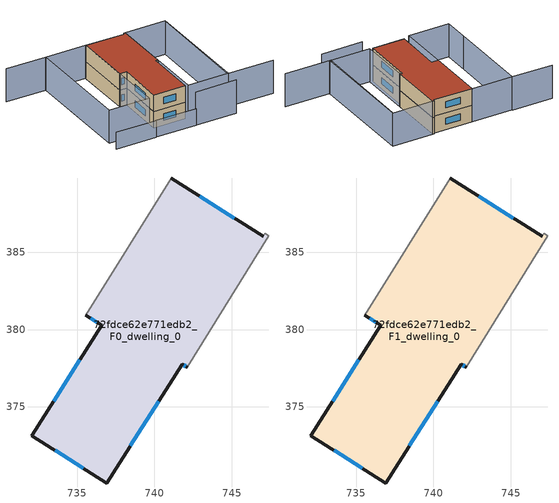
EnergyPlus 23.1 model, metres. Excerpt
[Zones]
72fdce62e771edb2_F0_dwelling_0
 floor ground (EU_floor_Construction): 747.14,386.22 747.38,386.07 742.11,377.57 741.79,377.77 736.92,370.09 732.08,373.15 736.59,380.29 735.56,380.94 741.08,389.8 747.02,386.04 z0
 wall outside (EU_wall_Construction): 735.56,380.94 736.59,380.29 732.08,373.15 736.92,370.09 741.79,377.77 742.11,377.57 / 747.02,386.04 741.08,389.8 z0:3
 wall adiabatic (EU_wall_Construction): 741.08,389.8 735.56,380.94 / 742.11,377.57 747.38,386.07 747.14,386.22 747.02,386.04 z0:3
 window (EU_Window_Construction): 738.44,372.48 740.27,375.38 / 733.58,372.2 735.41,371.04 / 735.19,378.06 733.48,375.38 / 735.88,380.73 736.27,380.49 / 745.17,387.21 742.93,388.63 / 741.89,377.71 742.01,377.63 z0.93:2.07
72fdce62e771edb2_F1_dwelling_0
 floor to 72fdce62e771edb2_F0_dwelling_0 (EU_floor_Construction): 747.14,386.22 747.38,386.07 742.11,377.57 741.79,377.77 736.92,370.09 732.08,373.15 736.59,380.29 735.56,380.94 741.08,389.8 747.02,386.04 z3
 wall outside (EU_wall_Construction): 735.56,380.94 736.59,380.29 732.08,373.15 736.92,370.09 741.79,377.77 742.11,377.57 / 747.02,386.04 741.08,389.8 z3:6
 wall adiabatic (EU_wall_Construction): 741.08,389.8 735.56,380.94 / 742.11,377.57 747.38,386.07 747.14,386.22 747.02,386.04 z3:6
 window (EU_Window_Construction): 738.44,372.48 740.27,375.38 / 733.58,372.2 735.41,371.04 / 735.19,378.06 733.48,375.38 / 735.88,380.73 736.27,380.49 / 745.17,387.21 742.93,388.63 / 741.89,377.71 742.01,377.63 z3.93:5.07
 roof outside (EU_roof_Construction): 742.11,377.57 747.38,386.07 747.14,386.22 747.02,386.04 741.08,389.8 735.56,380.94 736.59,380.29 732.08,373.15 736.92,370.09 741.79,377.77 z6
shading: 735.86,367.74 742.19,363.81 / 750.33,361.49 743.29,365.95 / 743.29,365.95 753.56,382.16 / 728.81,397.57 734.96,393.72 / 734.96,393.72 727.07,381.11 / 753.6,382.22 743.45,365.84 / 743.45,365.84 737.24,369.7 / 737.24,369.7 747.38,386.07 / 747.38,386.07 753.6,382.22 / 741.11,389.84 730.86,373.38 / 730.86,373.38 724.65,377.25 / 724.65,377.25 734.9,393.71 / 734.9,393.71 741.11,389.84 z0:6; 729.6,371.61 735.94,367.64 / 723.54,375.43 729.7,371.51 z0:3
[Building]
EU S2 Campaign: North Axis=0; Terrain=City; Solar Distribution=FullExterior
[Site:Location]
Montreal-Trudeau.Intl.AP: Latitude=45.4667; Longitude=-73.75; Time Zone=-5; Elevation=36
[SizingPeriod:WeatherFileDays]
AnnualSizingPeriod: Begin Month=1; Begin Day of Month=1; End Month=12; End Day of Month=31; Day of Week for Start Day=Monday; Use Weather File Daylight Saving Period=No; Use Weather File Rain and Snow Indicators=No
[MATERIAL]
EU_InternalMass_Material: Roughness=MediumRough; Thickness=0.1; Conductivity=1; Density=1800; Specific Heat=900; Thermal Absorptance=0.9; Solar Absorptance=0.7; Visible Absorptance=0.7
[MATERIAL:NOMASS] Roughness=MediumRough; Thermal Absorptance=0.9; Solar Absorptance=0.7; Visible Absorptance=0.7
Name | Thermal Resistance
EU_wall_NoMass; EU_floor_NoMass | 1.36485
EU_roof_NoMass | 2.55992
[WINDOWMATERIAL:SIMPLEGLAZINGSYSTEM]
EU_Window_SimpleGlazing: UFactor=3.92339; Solar Heat Gain Coefficient=0.8; Visible Transmittance=0.8
[CONSTRUCTION]
EU_wall_Construction: EU_wall_NoMass
EU_roof_Construction: EU_roof_NoMass
EU_floor_Construction: EU_floor_NoMass
EU_Window_Construction: EU_Window_SimpleGlazing
EU_InternalMass_Construction: EU_InternalMass_Material
[ZONE] Type=1; Multiplier=1; Ceiling Height=autocalculate; Floor Area=autocalculate; Part of Total Floor Area=Yes
Name | Volume
72fdce62e771edb2_F0_dwelling_0 | 374.083
72fdce62e771edb2_F1_dwelling_0 | 374.084
[INTERNALMASS] Construction=EU_InternalMass_Construction; Surface Area=124.694
Name | Zone or ZoneList
72fdce62e771edb2_F0_dwelling_0_EU_InternalMass | 72fdce62e771edb2_F0_dwelling_0
72fdce62e771edb2_F1_dwelling_0_EU_InternalMass | 72fdce62e771edb2_F1_dwelling_0
[OTHEREQUIPMENT] Fuel Type=Electricity; Design Level Calculation Method=Watts/Area; Power per Zone Floor Area=1; Fraction Latent=0; Fraction Radiant=0; Fraction Lost=0; Carbon Dioxide Generation Rate=0; EndUse Subcategory=EU_Step8_InternalGains
Name | Zone or ZoneList or Space or SpaceList | Schedule
EU_Step8_InternalGain_72fdce62e771edb2_F0_dwelling_0_f000 | 72fdce62e771edb2_F0_dwelling_0 | EU_Step8_GainSchedule_72fdce62e771edb2_F0_dwelling_0_f000
EU_Step8_InternalGain_72fdce62e771edb2_F1_dwelling_0_f000 | 72fdce62e771edb2_F1_dwelling_0 | EU_Step8_GainSchedule_72fdce62e771edb2_F1_dwelling_0_f000
[ZONEVENTILATION:DESIGNFLOWRATE] Schedule=EU_AlwaysOn; Design Flow Rate Calculation Method=AirChanges/Hour; Air Changes per Hour=0.860309; Ventilation Type=Natural; Fan Pressure Rise=0; Fan Total Efficiency=1; Constant Term Coefficient=1; Temperature Term Coefficient=0; Velocity Term Coefficient=0; Velocity Squared Term Coefficient=0; Minimum Indoor Temperature=-100; Maximum Indoor Temperature=100; Delta Temperature=-100; Minimum Outdoor Temperature=-100; Maximum Outdoor Temperature=100; Maximum Wind Speed=40
Name | Zone or ZoneList or Space or SpaceList
EU_ConstantAir_72fdce62e771edb2_F0_dwelling_0 | 72fdce62e771edb2_F0_dwelling_0
EU_ConstantAir_72fdce62e771edb2_F1_dwelling_0 | 72fdce62e771edb2_F1_dwelling_0
[HVACTEMPLATE:THERMOSTAT] Constant Heating Setpoint=20; Constant Cooling Setpoint=50
EU_HeatOnly_72fdce62e771edb2_F0_dwelling_0; EU_HeatOnly_72fdce62e771edb2_F1_dwelling_0
[HVACTEMPLATE:ZONE:IDEALLOADSAIRSYSTEM] System Availability Schedule=EU_AlwaysOn; Maximum Heating Supply Air Temperature=50; Minimum Cooling Supply Air Temperature=13; Maximum Heating Supply Air Humidity Ratio=0.0156; Minimum Cooling Supply Air Humidity Ratio=0.0077; Heating Limit=NoLimit; Cooling Limit=NoLimit; Heating Availability Schedule=EU_AlwaysOn; Cooling Availability Schedule=EU_CoolingOff; Dehumidification Control Type=ConstantSensibleHeatRatio; Cooling Sensible Heat Ratio=0.7; Dehumidification Setpoint=60; Humidification Control Type=None; Humidification Setpoint=30; Outdoor Air Method=None; Outdoor Air Flow Rate per Person=0.00944; Outdoor Air Flow Rate per Zone Floor Area=0; Outdoor Air Flow Rate per Zone=0; Demand Controlled Ventilation Type=None; Outdoor Air Economizer Type=NoEconomizer; Heat Recovery Type=None; Sensible Heat Recovery Effectiveness=0.7; Latent Heat Recovery Effectiveness=0.65
Name | Template Thermostat
72fdce62e771edb2_F0_dwelling_0 | EU_HeatOnly_72fdce62e771edb2_F0_dwelling_0
72fdce62e771edb2_F1_dwelling_0 | EU_HeatOnly_72fdce62e771edb2_F1_dwelling_0
[SIZING:ZONE] Zone Cooling Design Supply Air Temperature Input Method=SupplyAirTemperature; Zone Cooling Design Supply Air Temperature=13; Zone Heating Design Supply Air Temperature Input Method=SupplyAirTemperature; Zone Heating Design Supply Air Temperature=50; Zone Cooling Design Supply Air Humidity Ratio=0.008; Zone Heating Design Supply Air Humidity Ratio=0.008; Cooling Design Air Flow Method=DesignDay; Cooling Design Air Flow Rate=0; Cooling Minimum Air Flow per Zone Floor Area=0.000762; Cooling Minimum Air Flow=0; Cooling Minimum Air Flow Fraction=0.2; Heating Design Air Flow Method=DesignDay; Heating Design Air Flow Rate=0; Heating Maximum Air Flow per Zone Floor Area=0.002032; Heating Maximum Air Flow=0.141576; Heating Maximum Air Flow Fraction=0.3; Account for Dedicated Outdoor Air System=No; Dedicated Outdoor Air System Control Strategy=NeutralSupplyAir; Dedicated Outdoor Air Low Setpoint Temperature for Design=autosize; Dedicated Outdoor Air High Setpoint Temperature for Design=autosize; Zone Load Sizing Method=Sensible Load Only No Latent Load; Zone Latent Cooling Design Supply Air Humidity Ratio Input Method=HumidityRatioDifference; Zone Cooling Design Supply Air Humidity Ratio Difference=0.005; Zone Latent Heating Design Supply Air Humidity Ratio Input Method=HumidityRatioDifference; Zone Humidification Design Supply Air Humidity Ratio Difference=0.005
72fdce62e771edb2_F0_dwelling_0; 72fdce62e771edb2_F1_dwelling_0
[SCHEDULE:CONSTANT]
Name | Hourly Value
EU_AlwaysOn | 1
EU_CoolingOff | 0
[SCHEDULE:FILE] Column Number=1; Rows to Skip at Top=0; Number of Hours of Data=8760; Column Separator=Comma; Interpolate to Timestep=No; Minutes per Item=60; Adjust Schedule for Daylight Savings=Yes
Name | File
EU_Step8_GainSchedule_72fdce62e771edb2_F0_dwelling_0_f000 | ../../schedules/72fdce62e771edb2/72fdce62e771edb2_F0_dwelling_0_f000_gain.csv
EU_Step8_GainSchedule_72fdce62e771edb2_F1_dwelling_0_f000 | ../../schedules/72fdce62e771edb2/72fdce62e771edb2_F1_dwelling_0_f000_gain.csv
